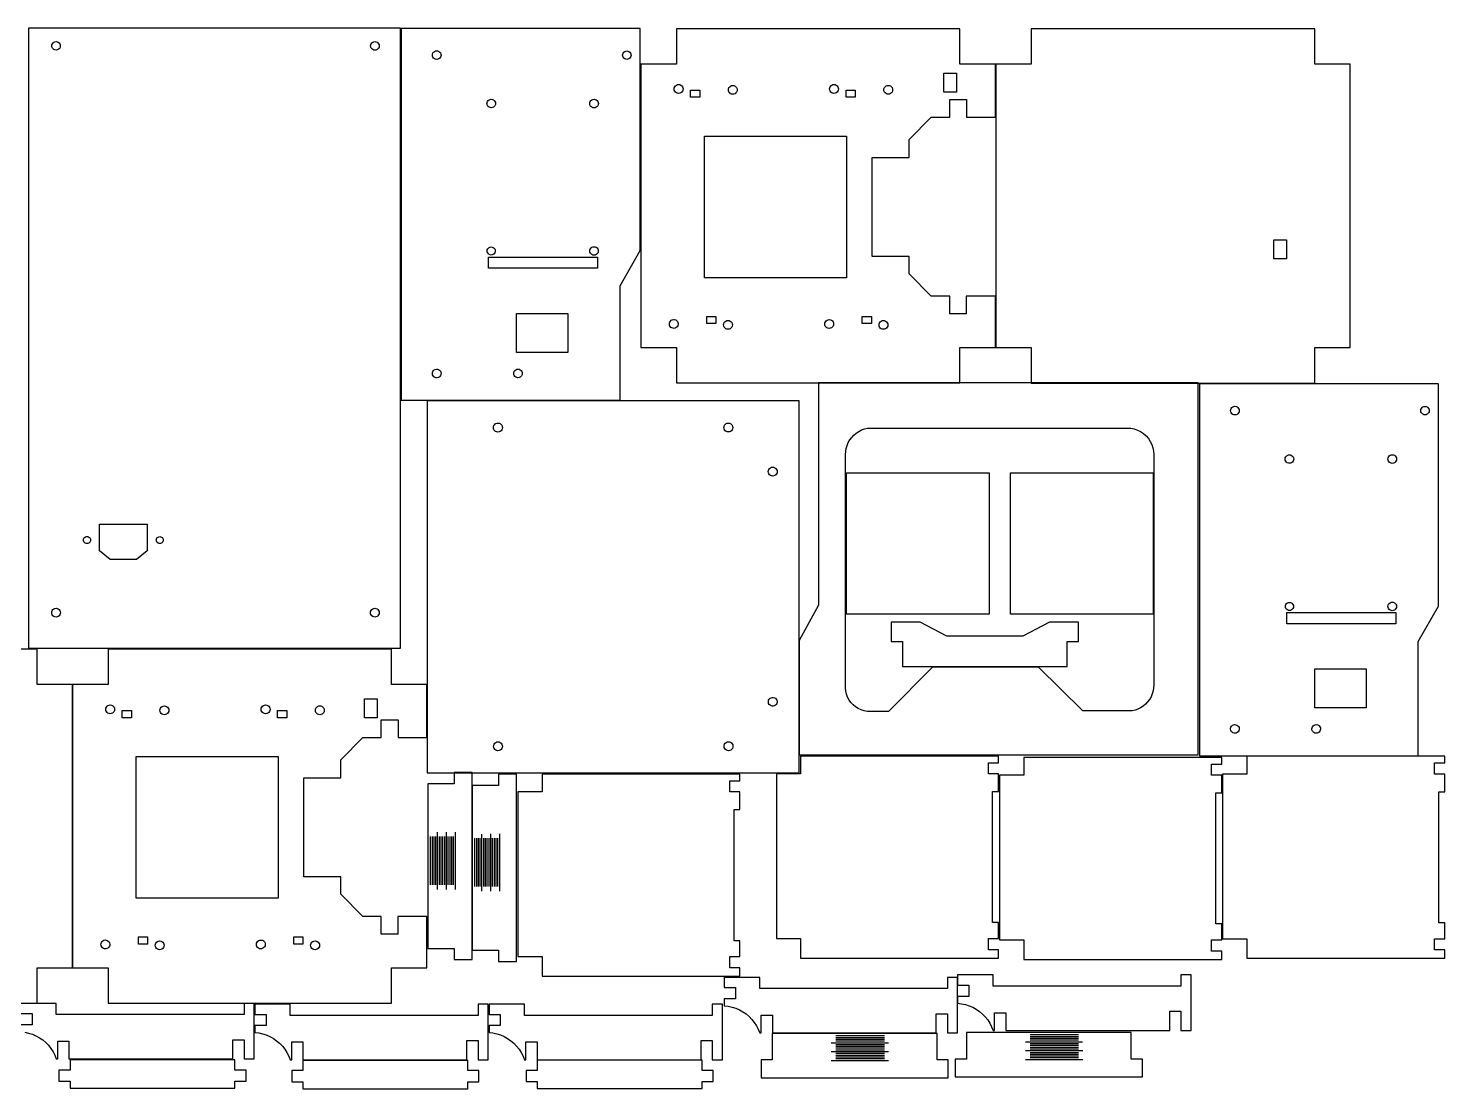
# Model space of a CAD drawing. Extents: x 0 to 47.2, y 0.4 to 24.
# Drawn here: x 15.77 to 47.24, y 0.4 to 23.98 of the extents above; entities that cross this region are included whole.
import ezdxf

# ---------------------------------------------------------------- set-up
doc = ezdxf.new("R2010")
doc.units = 0
doc.layers.add('Layer_1', color=7, linetype='CONTINUOUS')

msp = doc.modelspace()

# ---------------------------------------------------------------- linework, layer by layer
at = {"layer": 'Layer_1', "color": 5}
for points in [[(24.046216, 23.977787), (15.7785, 23.977787), (15.7785, 10.198259), (24.046216, 10.198259), (24.046216, 23.977787)], [(29.369001, 23.975938), (24.057746, 23.975938), (24.057746, 15.708223), (28.92272, 15.708224), (28.92272, 18.248853), (29.369001, 19.036254), (29.369001, 23.975938)], [(34.524207, 18.907302), (34.524207, 21.105569), (35.346208, 21.105569), (35.346208, 21.505533), (35.833674, 22.00095), (36.245172, 22.00095), (36.245172, 22.394198), (36.618089, 22.394198), (36.618089, 22.000952), (37.259152, 22.000952), (37.25913, 23.182062), (36.471728, 23.182062), (36.471728, 23.969464), (30.172515, 23.969464), (30.172515, 23.182062), (29.385114, 23.182062), (29.385114, 16.882849), (30.172515, 16.882849), (30.172515, 16.095448), (36.471728, 16.095448), (36.471728, 16.882849), (37.25913, 16.882849), (37.25913, 18.024573), (36.611166, 18.024573), (36.611166, 17.630872), (36.24516, 17.630872), (36.24516, 18.024573), (35.833684, 18.024573), (35.346212, 18.51853), (35.346212, 18.907302), (34.524211, 18.907302)], [(45.144154, 16.877871), (45.144154, 23.177083), (44.356753, 23.177083), (44.356753, 23.964484), (38.057541, 23.964484), (38.057541, 23.177083), (37.270139, 23.177083), (37.270139, 16.877871), (38.057541, 16.877871), (38.057541, 16.09047), (38.093723, 16.09047), (44.356753, 16.09047), (44.356753, 16.877871), (45.144154, 16.877871)], [(16.389418, 23.68092), (16.413745, 23.677719), (16.436415, 23.668329), (16.455882, 23.653391), (16.47082, 23.633924), (16.48021, 23.611255), (16.483412, 23.586927), (16.48021, 23.562599), (16.47082, 23.539929), (16.455882, 23.520463), (16.436415, 23.505525), (16.413745, 23.496135), (16.389418, 23.492934), (16.36509, 23.496135), (16.34242, 23.505525), (16.322954, 23.520463), (16.308016, 23.539929), (16.298626, 23.562599), (16.295423, 23.586927), (16.298626, 23.611255), (16.308016, 23.633924), (16.322954, 23.653391), (16.34242, 23.668329), (16.36509, 23.677719), (16.389418, 23.68092)], [(23.56861, 23.586925), (23.565354, 23.562187), (23.555805, 23.539134), (23.540615, 23.519339), (23.52082, 23.504149), (23.497767, 23.4946), (23.473029, 23.491344), (23.448291, 23.4946), (23.425238, 23.504149), (23.405442, 23.519339), (23.390252, 23.539134), (23.380704, 23.562187), (23.377448, 23.586925), (23.380704, 23.611663), (23.390252, 23.634716), (23.405442, 23.654511), (23.425238, 23.669701), (23.448291, 23.67925), (23.473029, 23.682506), (23.497767, 23.67925), (23.52082, 23.669701), (23.540615, 23.654511), (23.555805, 23.634716), (23.565354, 23.611663), (23.56861, 23.586925)], [(24.822136, 23.474651), (24.847104, 23.477938), (24.872072, 23.474651), (24.895338, 23.465014), (24.915318, 23.449683), (24.930648, 23.429703), (24.940286, 23.406437), (24.943573, 23.381469), (24.940286, 23.356501), (24.930648, 23.333234), (24.915318, 23.313255), (24.895338, 23.297924), (24.872072, 23.288287), (24.847104, 23.285), (24.822136, 23.288287), (24.798869, 23.297924), (24.77889, 23.313255), (24.763559, 23.333234), (24.753922, 23.356501), (24.750635, 23.381469), (24.753922, 23.406437), (24.763559, 23.429703), (24.77889, 23.449683), (24.798869, 23.465014), (24.822136, 23.474651)], [(29.161088, 23.405681), (29.164277, 23.381469), (29.161088, 23.357258), (29.151742, 23.334697), (29.136876, 23.315323), (29.117503, 23.300457), (29.094941, 23.291112), (29.07073, 23.287924), (29.046518, 23.291112), (29.023957, 23.300457), (29.004583, 23.315323), (28.989717, 23.334697), (28.980372, 23.357258), (28.977183, 23.381469), (28.980372, 23.405681), (28.989717, 23.428242), (29.004583, 23.447616), (29.023957, 23.462482), (29.046518, 23.471827), (29.07073, 23.475015), (29.094941, 23.471827), (29.117503, 23.462482), (29.136876, 23.447616), (29.151742, 23.428242), (29.161088, 23.405681)], [(36.112952, 22.978165), (36.39355, 22.978165), (36.39355, 22.557268), (36.112952, 22.557268), (36.112952, 22.978165)], [(30.306136, 22.580973), (30.290424, 22.560643), (30.269985, 22.545073), (30.246212, 22.535323), (30.220726, 22.532059), (30.195264, 22.535504), (30.17156, 22.54542), (30.15123, 22.561132), (30.13566, 22.581571), (30.12582, 22.60421), (30.125899, 22.605344), (30.122454, 22.629684), (30.122651, 22.63083), (30.125824, 22.655159), (30.1261, 22.656293), (30.135664, 22.678898), (30.136019, 22.679996), (30.151309, 22.699281), (30.15173, 22.700325), (30.172169, 22.715895), (30.195942, 22.725645), (30.221428, 22.728909), (30.24689, 22.725468), (30.270594, 22.715552), (30.290924, 22.699839), (30.306494, 22.6794), (30.316244, 22.655628), (30.319508, 22.630142), (30.316067, 22.60468), (30.306151, 22.580976)], [(31.451265, 22.514624), (31.425791, 22.51127), (31.400316, 22.514624), (31.376578, 22.524457), (31.356193, 22.540099), (31.340552, 22.560483), (31.330719, 22.584222), (31.327365, 22.609696), (31.330719, 22.63517), (31.340552, 22.658908), (31.356193, 22.679293), (31.376578, 22.694935), (31.400316, 22.704767), (31.425791, 22.708122), (31.451265, 22.704767), (31.475003, 22.694935), (31.495388, 22.679293), (31.511029, 22.658908), (31.520862, 22.63517), (31.524217, 22.609696), (31.520862, 22.584222), (31.511029, 22.560483), (31.495388, 22.540099), (31.475003, 22.524457), (31.451265, 22.514624)], [(33.648669, 22.725284), (33.674143, 22.728639), (33.699618, 22.725284), (33.723356, 22.715452), (33.743741, 22.69981), (33.759382, 22.679425), (33.769215, 22.655687), (33.772569, 22.630213), (33.769215, 22.604739), (33.759382, 22.581), (33.743741, 22.560616), (33.723356, 22.544974), (33.699618, 22.535141), (33.674143, 22.531787), (33.648669, 22.535141), (33.624931, 22.544974), (33.604546, 22.560616), (33.588905, 22.581), (33.579072, 22.604739), (33.575718, 22.630213), (33.579072, 22.655687), (33.588905, 22.679425), (33.604546, 22.69981), (33.624931, 22.715452), (33.648669, 22.725284)], [(34.780599, 22.610224), (34.783954, 22.635698), (34.793786, 22.659437), (34.809428, 22.679821), (34.829813, 22.695463), (34.853551, 22.705296), (34.879025, 22.70865), (34.9045, 22.705296), (34.928238, 22.695463), (34.948622, 22.679821), (34.964264, 22.659437), (34.974097, 22.635698), (34.977451, 22.610224), (34.974097, 22.58475), (34.964264, 22.561011), (34.948622, 22.540627), (34.928238, 22.524985), (34.9045, 22.515153), (34.879025, 22.511798), (34.853551, 22.515153), (34.829813, 22.524985), (34.809428, 22.540627), (34.793786, 22.561011), (34.783954, 22.58475), (34.780599, 22.610224)], [(26.153909, 22.305156), (26.150676, 22.280599), (26.141197, 22.257715), (26.126118, 22.238064), (26.106467, 22.222985), (26.083584, 22.213506), (26.059026, 22.210273), (26.034469, 22.213506), (26.011585, 22.222985), (25.991934, 22.238064), (25.976855, 22.257715), (25.967376, 22.280599), (25.964143, 22.305156), (25.967376, 22.329714), (25.976855, 22.352597), (25.991934, 22.372248), (26.011585, 22.387327), (26.034469, 22.396806), (26.059026, 22.400039), (26.083584, 22.396806), (26.106467, 22.387327), (26.126118, 22.372248), (26.141197, 22.352597), (26.150676, 22.329714), (26.153909, 22.305156)], [(28.367711, 22.39801), (28.390896, 22.388406), (28.410805, 22.37313), (28.426081, 22.353221), (28.435685, 22.330036), (28.43896, 22.305156), (28.435685, 22.280276), (28.426081, 22.257092), (28.410805, 22.237183), (28.390896, 22.221906), (28.367711, 22.212302), (28.342831, 22.209027), (28.317951, 22.212302), (28.294766, 22.221906), (28.274857, 22.237183), (28.259581, 22.257092), (28.249977, 22.280276), (28.246702, 22.305156), (28.249977, 22.330036), (28.259581, 22.353221), (28.274857, 22.37313), (28.294766, 22.388406), (28.317951, 22.39801), (28.342831, 22.401285), (28.367711, 22.39801)], [(30.489038, 22.602335), (30.692091, 22.602335), (30.692091, 22.444855), (30.489038, 22.444855), (30.489038, 22.602335)], [(33.942093, 22.602062), (34.145146, 22.602062), (34.145146, 22.444581), (33.942093, 22.444581), (33.942093, 22.602062)], [(33.950075, 21.582958), (33.950075, 18.433352), (30.800469, 18.433352), (30.800469, 21.582958), (33.950075, 21.582958)], [(43.444284, 19.274925), (43.724882, 19.274925), (43.724882, 18.854028), (43.444284, 18.854028), (43.444284, 19.274925)], [(26.149333, 19.028158), (26.146256, 19.004785), (26.137234, 18.983004), (26.122883, 18.964301), (26.104179, 18.94995), (26.082399, 18.940928), (26.059026, 18.937849), (26.035653, 18.940928), (26.013873, 18.94995), (25.99517, 18.964301), (25.980818, 18.983004), (25.971797, 19.004785), (25.968719, 19.028158), (25.971797, 19.051531), (25.980818, 19.073311), (25.99517, 19.092014), (26.013873, 19.106366), (26.035653, 19.115387), (26.059026, 19.118466), (26.082399, 19.115387), (26.104179, 19.106366), (26.122883, 19.092014), (26.137234, 19.073311), (26.146256, 19.051531), (26.149333, 19.028158)], [(25.998015, 18.890584), (28.419275, 18.890584), (28.419275, 18.642553), (25.998015, 18.642553), (25.998015, 18.890584)], [(28.437373, 19.028158), (28.434152, 19.003688), (28.424707, 18.980887), (28.409683, 18.961307), (28.390103, 18.946282), (28.367301, 18.936837), (28.342832, 18.933617), (28.318363, 18.936837), (28.295561, 18.946282), (28.275981, 18.961307), (28.260956, 18.980887), (28.251511, 19.003688), (28.248291, 19.028158), (28.251511, 19.052627), (28.260956, 19.075429), (28.275981, 19.095009), (28.295561, 19.110033), (28.318363, 19.119478), (28.342832, 19.122699), (28.367301, 19.119478), (28.390103, 19.110033), (28.409683, 19.095009), (28.424707, 19.075429), (28.434152, 19.052627), (28.437373, 19.028158)], [(26.621869, 17.638619), (27.763601, 17.638619), (27.763601, 16.772477), (26.621869, 16.772477), (26.621869, 17.638619)], [(30.204021, 17.362739), (30.190135, 17.34112), (30.171128, 17.323831), (30.148293, 17.312051), (30.123188, 17.306582), (30.097522, 17.307798), (30.073046, 17.315615), (30.051427, 17.3295), (30.034138, 17.348507), (30.022358, 17.371342), (30.016889, 17.396447), (30.018106, 17.422112), (30.025922, 17.446589), (30.039807, 17.468208), (30.058815, 17.485497), (30.081649, 17.497277), (30.106755, 17.502746), (30.13242, 17.50153), (30.156897, 17.493713), (30.178515, 17.479828), (30.195804, 17.460821), (30.207585, 17.437986), (30.213054, 17.412881), (30.211837, 17.387215), (30.204021, 17.362739)], [(30.848812, 17.5703), (31.051865, 17.5703), (31.051865, 17.41282), (30.848812, 17.41282), (30.848812, 17.5703)], [(31.221426, 17.384675), (31.224781, 17.410149), (31.234613, 17.433887), (31.250255, 17.454272), (31.27064, 17.469913), (31.294378, 17.479746), (31.319852, 17.4831), (31.345326, 17.479746), (31.369065, 17.469913), (31.389449, 17.454272), (31.405091, 17.433887), (31.414924, 17.410149), (31.418278, 17.384675), (31.414924, 17.3592), (31.405091, 17.335462), (31.389449, 17.315077), (31.369065, 17.299436), (31.345326, 17.289603), (31.319852, 17.286249), (31.294378, 17.289603), (31.27064, 17.299436), (31.250255, 17.315077), (31.234613, 17.335462), (31.224781, 17.3592), (31.221426, 17.384675)], [(33.591342, 17.30831), (33.565799, 17.305534), (33.540408, 17.309464), (33.516898, 17.31983), (33.496873, 17.335927), (33.481696, 17.356659), (33.472403, 17.380613), (33.469627, 17.406156), (33.473556, 17.431547), (33.483922, 17.455057), (33.500019, 17.475082), (33.520752, 17.490258), (33.544705, 17.499552), (33.570248, 17.502328), (33.595639, 17.498399), (33.619149, 17.488033), (33.639174, 17.471935), (33.654351, 17.451203), (33.663644, 17.427249), (33.666424, 17.401707), (33.662495, 17.376316), (33.652129, 17.352806), (33.636031, 17.332781), (33.615299, 17.317604), (33.591345, 17.30831)], [(34.50492, 17.412086), (34.301867, 17.412086), (34.301867, 17.569567), (34.50492, 17.569567), (34.50492, 17.412086)], [(34.703291, 17.314342), (34.68765, 17.334726), (34.677817, 17.358464), (34.674463, 17.383938), (34.677817, 17.409413), (34.68765, 17.433151), (34.703291, 17.453536), (34.723676, 17.469177), (34.747414, 17.47901), (34.772888, 17.482364), (34.798363, 17.47901), (34.822101, 17.469177), (34.842486, 17.453536), (34.858127, 17.433151), (34.86796, 17.409413), (34.871314, 17.383938), (34.86796, 17.358464), (34.858127, 17.334726), (34.842486, 17.314342), (34.822101, 17.2987), (34.798363, 17.288867), (34.772888, 17.285513), (34.747414, 17.288867), (34.723676, 17.2987), (34.703291, 17.314342)], [(24.941985, 16.284787), (24.933743, 16.260889), (24.919596, 16.239939), (24.90051, 16.223364), (24.877783, 16.212294), (24.852966, 16.207483), (24.827749, 16.209259), (24.803852, 16.217501), (24.782901, 16.231648), (24.766327, 16.250735), (24.755257, 16.273461), (24.750446, 16.298278), (24.752222, 16.323495), (24.760464, 16.347393), (24.774611, 16.368343), (24.793698, 16.384918), (24.816424, 16.395988), (24.841242, 16.400798), (24.866458, 16.399023), (24.890356, 16.39078), (24.911306, 16.376634), (24.927881, 16.357547), (24.938951, 16.33482), (24.943762, 16.310003), (24.941985, 16.284786)], [(26.675998, 16.211401), (26.651207, 16.208578), (26.626531, 16.212267), (26.60365, 16.222218), (26.584124, 16.237751), (26.569285, 16.257809), (26.560142, 16.281025), (26.557319, 16.305815), (26.561009, 16.330492), (26.57096, 16.353372), (26.586494, 16.372898), (26.606552, 16.387738), (26.629767, 16.396881), (26.654558, 16.399703), (26.679234, 16.396014), (26.702115, 16.386064), (26.72164, 16.37053), (26.73648, 16.350472), (26.745623, 16.327257), (26.748446, 16.302466), (26.744756, 16.27779), (26.734805, 16.254909), (26.719271, 16.235383), (26.699213, 16.220544), (26.675998, 16.211401)], [(32.899177, 7.825198), (41.764576, 7.825198), (41.764576, 16.092913), (33.32943, 16.092913), (33.32943, 11.153229), (32.899177, 10.365828), (32.899177, 7.825198)], [(47.103241, 16.072496), (41.791986, 16.072496), (41.791986, 7.80478), (46.65696, 7.804781), (46.65696, 10.345411), (47.103241, 11.132812), (47.103241, 16.072496)], [(32.900753, 7.426344), (32.900753, 15.69406), (24.633036, 15.69406), (24.633036, 7.426344), (32.900753, 7.426344)], [(42.556376, 15.571209), (42.581344, 15.574496), (42.606312, 15.571209), (42.629578, 15.561571), (42.649558, 15.546241), (42.664888, 15.526261), (42.674526, 15.502995), (42.677813, 15.478027), (42.674526, 15.453059), (42.664888, 15.429792), (42.649558, 15.409813), (42.629578, 15.394482), (42.606312, 15.384845), (42.581344, 15.381558), (42.556376, 15.384845), (42.533109, 15.394482), (42.51313, 15.409813), (42.497799, 15.429792), (42.488162, 15.453059), (42.484875, 15.478027), (42.488162, 15.502995), (42.497799, 15.526261), (42.51313, 15.546241), (42.533109, 15.561571), (42.556376, 15.571209)], [(46.895328, 15.502238), (46.898517, 15.478027), (46.895328, 15.453816), (46.885982, 15.431254), (46.871116, 15.411881), (46.851743, 15.397014), (46.829181, 15.387669), (46.80497, 15.384482), (46.780758, 15.387669), (46.758197, 15.397014), (46.738823, 15.411881), (46.723957, 15.431254), (46.714612, 15.453816), (46.711423, 15.478027), (46.714612, 15.502238), (46.723957, 15.5248), (46.738823, 15.544174), (46.758197, 15.55904), (46.780758, 15.568385), (46.80497, 15.571572), (46.829181, 15.568385), (46.851743, 15.55904), (46.871116, 15.544174), (46.885982, 15.5248), (46.895328, 15.502238)], [(26.306266, 15.10213), (26.302851, 15.076194), (26.29284, 15.052024), (26.276914, 15.03127), (26.25616, 15.015344), (26.23199, 15.005333), (26.206054, 15.001918), (26.180117, 15.005333), (26.155948, 15.015344), (26.135193, 15.03127), (26.119267, 15.052024), (26.109256, 15.076194), (26.105842, 15.10213), (26.109256, 15.128067), (26.119267, 15.152236), (26.135193, 15.172991), (26.155948, 15.188917), (26.180117, 15.198928), (26.206054, 15.202342), (26.23199, 15.198928), (26.25616, 15.188917), (26.276914, 15.172991), (26.29284, 15.152236), (26.302851, 15.128067), (26.306266, 15.10213)], [(31.227043, 15.102545), (31.230429, 15.128269), (31.240358, 15.152239), (31.256153, 15.172823), (31.276737, 15.188618), (31.300708, 15.198547), (31.326432, 15.201934), (31.352155, 15.198547), (31.376126, 15.188618), (31.39671, 15.172823), (31.412504, 15.152239), (31.422434, 15.128269), (31.425819, 15.102545), (31.422434, 15.076821), (31.412504, 15.052851), (31.39671, 15.032267), (31.376126, 15.016472), (31.352155, 15.006543), (31.326432, 15.003156), (31.300708, 15.006543), (31.276737, 15.016472), (31.256153, 15.032267), (31.240358, 15.052851), (31.230429, 15.076821), (31.227043, 15.102545)], [(33.929935, 9.381576), (33.929935, 14.499687), (33.933891, 14.568585), (33.945709, 14.636577), (33.965233, 14.702769), (33.992206, 14.766291), (34.026273, 14.826308), (34.066987, 14.88203), (34.113813, 14.932725), (34.166134, 14.977726), (34.223262, 15.016442), (34.284447, 15.048363), (34.348884, 15.07307), (34.415726, 15.090238), (34.894498, 15.090238), (39.007566, 15.090238), (40.189776, 15.090238), (40.266859, 15.085186), (40.342622, 15.070115), (40.41577, 15.045285), (40.485051, 15.011119), (40.549281, 14.968202), (40.607359, 14.917269), (40.658291, 14.859192), (40.701208, 14.794962), (40.735374, 14.725681), (40.760204, 14.652533), (40.775274, 14.576769), (40.780327, 14.499687), (40.780327, 9.381576), (40.776369, 9.313315), (40.764549, 9.245968), (40.745026, 9.180438), (40.71806, 9.117604), (40.684014, 9.058307), (40.643343, 9.003342), (40.596592, 8.953445), (40.544389, 8.909285), (40.487432, 8.871454), (40.426485, 8.840459), (40.362363, 8.816715), (40.295928, 8.80054), (39.205517, 8.80054), (38.221267, 9.775277), (35.859064, 9.775277), (34.88885, 8.791025), (34.415726, 8.791025), (34.346048, 8.802713), (34.278478, 8.82335), (34.21416, 8.852586), (34.154183, 8.889927), (34.099563, 8.934741), (34.051224, 8.986267), (34.009986, 9.043634), (33.976547, 9.105871), (33.951472, 9.171923), (33.935187, 9.240671), (33.927967, 9.310952), (33.929935, 9.381576)], [(43.888149, 14.401714), (43.884916, 14.377156), (43.875437, 14.354272), (43.860358, 14.334622), (43.840707, 14.319543), (43.817824, 14.310064), (43.793266, 14.306831), (43.768709, 14.310064), (43.745825, 14.319543), (43.726174, 14.334622), (43.711095, 14.354272), (43.701616, 14.377156), (43.698383, 14.401714), (43.701616, 14.426271), (43.711095, 14.449155), (43.726174, 14.468806), (43.745825, 14.483885), (43.768709, 14.493363), (43.793266, 14.496597), (43.817824, 14.493363), (43.840707, 14.483885), (43.860358, 14.468806), (43.875437, 14.449155), (43.884916, 14.426271), (43.888149, 14.401714)], [(46.101951, 14.494567), (46.125136, 14.484964), (46.145045, 14.469687), (46.160321, 14.449778), (46.169925, 14.426594), (46.1732, 14.401714), (46.169925, 14.376834), (46.160321, 14.353649), (46.145045, 14.33374), (46.125136, 14.318463), (46.101951, 14.30886), (46.077071, 14.305585), (46.052191, 14.30886), (46.029006, 14.318463), (46.009097, 14.33374), (45.993821, 14.353649), (45.984217, 14.376834), (45.980942, 14.401714), (45.984217, 14.426594), (45.993821, 14.449778), (46.009097, 14.469687), (46.029006, 14.484964), (46.052191, 14.494567), (46.077071, 14.497843), (46.101951, 14.494567)], [(32.216768, 14.147823), (32.226745, 14.171908), (32.242615, 14.192591), (32.263298, 14.208462), (32.287384, 14.218439), (32.313231, 14.221842), (32.339078, 14.218439), (32.363164, 14.208462), (32.383847, 14.192591), (32.399718, 14.171908), (32.409695, 14.147823), (32.413096, 14.121975), (32.409695, 14.096128), (32.399718, 14.072042), (32.383847, 14.051359), (32.363164, 14.035489), (32.339078, 14.025512), (32.313231, 14.022109), (32.287384, 14.025512), (32.263298, 14.035489), (32.242615, 14.051359), (32.226745, 14.072042), (32.216768, 14.096128), (32.213366, 14.121975), (32.216768, 14.147823)], [(33.953475, 14.09724), (37.11862, 14.09724), (37.11862, 10.954543), (33.953475, 10.954543), (33.953475, 14.09724)], [(37.597418, 14.09724), (40.762563, 14.09724), (40.762563, 10.954543), (37.597418, 10.954543), (37.597418, 14.09724)], [(17.353303, 12.954164), (18.416296, 12.954164), (18.416296, 12.361756), (18.17891, 12.166763), (17.589999, 12.166763), (17.353303, 12.361756), (17.353303, 12.954164)], [(17.097615, 12.675922), (17.116385, 12.668147), (17.132503, 12.655779), (17.144871, 12.639662), (17.152646, 12.620892), (17.155297, 12.600749), (17.152646, 12.580607), (17.144871, 12.561837), (17.132503, 12.545719), (17.116385, 12.533352), (17.097615, 12.525577), (17.077473, 12.522925), (17.057331, 12.525577), (17.038561, 12.533352), (17.022443, 12.545719), (17.010075, 12.561837), (17.002301, 12.580607), (16.999649, 12.600749), (17.002301, 12.620892), (17.010075, 12.639662), (17.022443, 12.655779), (17.038561, 12.668147), (17.057331, 12.675922), (17.077473, 12.678574), (17.097615, 12.675922)], [(18.769969, 12.600749), (18.767361, 12.580936), (18.759713, 12.562472), (18.747547, 12.546617), (18.731692, 12.534451), (18.713229, 12.526804), (18.693415, 12.524195), (18.673601, 12.526804), (18.655138, 12.534451), (18.639283, 12.546617), (18.627117, 12.562472), (18.619469, 12.580936), (18.61686, 12.600749), (18.619469, 12.620563), (18.627117, 12.639027), (18.639283, 12.654881), (18.655138, 12.667047), (18.673601, 12.674695), (18.693415, 12.677304), (18.713229, 12.674695), (18.731692, 12.667047), (18.747547, 12.654881), (18.759713, 12.639027), (18.767361, 12.620563), (18.769969, 12.600749)], [(16.389418, 11.082499), (16.414372, 11.079214), (16.437626, 11.069582), (16.457594, 11.05426), (16.472916, 11.034291), (16.482548, 11.011038), (16.485834, 10.986083), (16.482548, 10.961129), (16.472916, 10.937876), (16.457594, 10.917907), (16.437626, 10.902585), (16.414372, 10.892953), (16.389418, 10.889668), (16.364464, 10.892953), (16.34121, 10.902585), (16.321242, 10.917907), (16.305919, 10.937876), (16.296287, 10.961129), (16.293002, 10.986083), (16.296287, 11.011038), (16.305919, 11.034291), (16.321242, 11.05426), (16.34121, 11.069582), (16.364464, 11.079214), (16.389418, 11.082499)], [(23.566157, 10.961129), (23.556525, 10.937876), (23.541203, 10.917907), (23.521235, 10.902585), (23.497981, 10.892953), (23.473027, 10.889668), (23.448073, 10.892953), (23.424819, 10.902585), (23.404851, 10.917907), (23.389528, 10.937876), (23.379897, 10.961129), (23.376613, 10.986084), (23.379897, 11.011038), (23.389528, 11.034291), (23.404851, 11.05426), (23.424819, 11.069582), (23.448073, 11.079214), (23.473027, 11.082499), (23.497981, 11.079214), (23.521235, 11.069582), (23.541203, 11.05426), (23.556525, 11.034291), (23.566157, 11.011038), (23.569441, 10.986084), (23.566157, 10.961129)], [(43.883573, 11.124715), (43.880496, 11.101342), (43.871474, 11.079562), (43.857123, 11.060859), (43.838419, 11.046508), (43.816639, 11.037486), (43.793266, 11.034407), (43.769893, 11.037486), (43.748113, 11.046508), (43.72941, 11.060859), (43.715058, 11.079562), (43.706037, 11.101342), (43.702959, 11.124715), (43.706037, 11.148088), (43.715058, 11.169869), (43.72941, 11.188572), (43.748113, 11.202923), (43.769893, 11.211945), (43.793266, 11.215024), (43.816639, 11.211945), (43.838419, 11.202923), (43.857123, 11.188572), (43.871474, 11.169869), (43.880496, 11.148088), (43.883573, 11.124715)], [(46.171613, 11.124715), (46.168392, 11.100246), (46.158947, 11.077445), (46.143923, 11.057864), (46.124343, 11.04284), (46.101541, 11.033395), (46.077072, 11.030174), (46.052603, 11.033395), (46.029801, 11.04284), (46.010221, 11.057864), (45.995196, 11.077445), (45.985751, 11.100246), (45.982531, 11.124715), (45.985751, 11.149185), (45.995196, 11.171986), (46.010221, 11.191567), (46.029801, 11.206591), (46.052603, 11.216036), (46.077072, 11.219256), (46.101541, 11.216036), (46.124343, 11.206591), (46.143923, 11.191567), (46.158947, 11.171986), (46.168392, 11.149185), (46.171613, 11.124715)], [(37.873116, 10.464974), (36.180202, 10.464974), (35.589651, 10.772363), (34.946344, 10.772363), (34.946344, 10.344898), (35.19595, 10.344898), (35.19595, 9.788111), (38.857368, 9.788111), (38.857368, 10.344898), (39.107675, 10.344898), (39.107675, 10.772363), (38.463667, 10.772363), (37.873116, 10.464974)], [(43.732255, 10.987141), (46.153515, 10.987141), (46.153515, 10.739111), (43.732255, 10.739111), (43.732255, 10.987141)], [(16.756752, 3.088635), (16.756752, 9.387848), (15.969351, 9.387848), (15.969351, 10.17525), (9.670138, 10.17525), (9.670138, 9.387848), (8.882736, 9.387848), (8.882736, 3.088635), (9.670138, 3.088635), (9.670138, 2.301234), (9.70632, 2.301234), (15.969351, 2.301234), (15.969351, 3.088635), (16.756752, 3.088635)], [(21.895729, 5.113574), (21.895729, 7.311841), (22.71773, 7.311841), (22.71773, 7.711804), (23.205197, 8.207222), (23.616695, 8.207222), (23.616695, 8.60047), (23.989612, 8.60047), (23.989612, 8.207224), (24.630674, 8.207224), (24.630648, 9.388334), (23.843246, 9.388334), (23.843246, 10.175735), (17.544034, 10.175735), (17.544034, 9.388334), (16.756632, 9.388334), (16.756632, 3.089121), (17.544034, 3.089121), (17.544034, 2.301719), (23.843246, 2.301719), (23.843246, 3.089121), (24.630648, 3.089121), (24.630648, 4.230844), (23.982684, 4.230844), (23.982684, 3.837143), (23.616678, 3.837143), (23.616678, 4.230844), (23.205202, 4.230844), (22.71773, 4.724801), (22.71773, 5.113574), (21.895729, 5.113574)], [(44.356109, 9.735176), (45.497841, 9.735176), (45.497841, 8.869035), (44.356109, 8.869035), (44.356109, 9.735176)], [(17.677654, 8.787245), (17.661942, 8.766915), (17.641503, 8.751345), (17.61773, 8.741595), (17.592244, 8.73833), (17.566782, 8.741773), (17.543078, 8.751689), (17.522748, 8.767401), (17.507178, 8.78784), (17.497338, 8.810479), (17.497429, 8.811613), (17.493984, 8.835953), (17.494166, 8.837098), (17.49734, 8.861427), (17.497608, 8.862561), (17.507172, 8.885166), (17.507523, 8.886265), (17.522813, 8.90555), (17.523235, 8.906594), (17.543674, 8.922165), (17.567447, 8.931914), (17.592933, 8.935179), (17.618395, 8.931737), (17.642099, 8.921821), (17.662429, 8.906109), (17.677999, 8.88567), (17.687749, 8.861897), (17.691014, 8.836411), (17.687571, 8.810949), (17.677656, 8.787245)], [(18.822769, 8.720894), (18.797295, 8.71754), (18.771821, 8.720894), (18.748082, 8.730726), (18.727698, 8.746368), (18.712056, 8.766752), (18.702224, 8.790491), (18.69887, 8.815965), (18.702224, 8.841439), (18.712056, 8.865178), (18.727698, 8.885562), (18.748082, 8.901204), (18.771821, 8.911036), (18.797295, 8.91439), (18.822769, 8.911036), (18.846508, 8.901204), (18.866892, 8.885562), (18.882534, 8.865178), (18.892367, 8.841439), (18.89572, 8.815965), (18.892367, 8.790491), (18.882534, 8.766752), (18.866892, 8.746368), (18.846508, 8.730726), (18.822769, 8.720894)], [(21.020173, 8.931553), (21.045648, 8.934907), (21.071122, 8.931553), (21.09486, 8.921721), (21.115245, 8.906079), (21.130886, 8.885695), (21.140719, 8.861956), (21.144074, 8.836482), (21.140719, 8.811008), (21.130886, 8.787269), (21.115245, 8.766885), (21.09486, 8.751243), (21.071122, 8.74141), (21.045648, 8.738057), (21.020173, 8.74141), (20.996435, 8.751243), (20.976051, 8.766885), (20.960409, 8.787269), (20.950577, 8.811008), (20.947222, 8.836482), (20.950577, 8.861956), (20.960409, 8.885695), (20.976051, 8.906079), (20.996435, 8.921721), (21.020173, 8.931553)], [(22.152104, 8.816493), (22.155458, 8.841968), (22.165291, 8.865706), (22.180932, 8.88609), (22.201317, 8.901732), (22.225055, 8.911565), (22.25053, 8.914919), (22.276004, 8.911565), (22.299742, 8.901732), (22.320127, 8.88609), (22.335768, 8.865706), (22.345601, 8.841968), (22.348955, 8.816493), (22.345601, 8.791019), (22.335768, 8.767281), (22.320127, 8.746896), (22.299742, 8.731254), (22.276004, 8.721422), (22.25053, 8.718068), (22.225055, 8.721422), (22.201317, 8.731254), (22.180932, 8.746896), (22.165291, 8.767281), (22.155458, 8.791019), (22.152104, 8.816493)], [(23.244733, 9.071731), (23.525331, 9.071731), (23.525331, 8.650834), (23.244733, 8.650834), (23.244733, 9.071731)], [(32.222094, 9.042234), (32.234943, 9.06454), (32.253128, 9.082759), (32.275408, 9.095652), (32.300267, 9.102338), (32.326008, 9.102363), (32.350879, 9.095724), (32.373184, 9.082874), (32.391404, 9.06469), (32.404296, 9.042409), (32.410983, 9.017551), (32.411007, 8.991809), (32.404369, 8.966939), (32.391519, 8.944633), (32.373335, 8.926413), (32.351054, 8.913521), (32.326196, 8.906835), (32.300454, 8.90681), (32.275583, 8.913449), (32.253278, 8.926298), (32.235058, 8.944483), (32.222166, 8.966763), (32.21548, 8.991622), (32.215455, 9.017363), (32.222094, 9.042234)], [(17.860556, 8.808607), (18.063609, 8.808607), (18.063609, 8.651127), (17.860556, 8.651127), (17.860556, 8.808607)], [(21.313611, 8.808333), (21.516664, 8.808333), (21.516664, 8.650853), (21.313611, 8.650853), (21.313611, 8.808333)], [(42.676225, 8.381345), (42.667983, 8.357447), (42.653836, 8.336497), (42.63475, 8.319922), (42.612023, 8.308852), (42.587206, 8.304041), (42.561989, 8.305817), (42.538092, 8.314059), (42.517141, 8.328206), (42.500567, 8.347292), (42.489497, 8.370019), (42.484686, 8.394836), (42.486462, 8.420052), (42.494704, 8.44395), (42.508851, 8.4649), (42.527938, 8.481475), (42.550664, 8.492545), (42.575482, 8.497356), (42.600698, 8.49558), (42.624596, 8.487338), (42.645546, 8.473191), (42.662121, 8.454104), (42.673191, 8.431378), (42.678002, 8.406561), (42.676225, 8.381344)], [(44.410238, 8.307958), (44.385447, 8.305136), (44.360771, 8.308824), (44.33789, 8.318775), (44.318364, 8.334309), (44.303525, 8.354367), (44.294382, 8.377582), (44.291559, 8.402373), (44.295249, 8.427049), (44.3052, 8.44993), (44.320734, 8.469456), (44.340792, 8.484295), (44.364007, 8.493438), (44.388798, 8.496261), (44.413474, 8.492572), (44.436355, 8.482621), (44.45588, 8.467087), (44.47072, 8.44703), (44.479863, 8.423814), (44.482686, 8.399024), (44.478996, 8.374347), (44.469045, 8.351467), (44.453511, 8.331941), (44.433453, 8.317101), (44.410238, 8.307958)], [(26.304366, 7.990533), (26.294463, 7.966624), (26.278709, 7.946094), (26.258179, 7.93034), (26.23427, 7.920437), (26.208614, 7.917059), (26.182957, 7.920437), (26.159049, 7.93034), (26.138518, 7.946094), (26.122764, 7.966624), (26.112861, 7.990533), (26.109483, 8.016189), (26.112861, 8.041846), (26.122764, 8.065754), (26.138518, 8.086285), (26.159049, 8.102039), (26.182957, 8.111942), (26.208614, 8.11532), (26.23427, 8.111942), (26.258179, 8.102039), (26.278709, 8.086285), (26.294463, 8.065754), (26.304366, 8.041846), (26.307744, 8.016189), (26.304366, 7.990533)], [(31.417496, 7.969916), (31.40253, 7.948782), (31.382603, 7.932241), (31.359075, 7.921422), (31.333548, 7.91706), (31.307762, 7.919454), (31.283474, 7.92844), (31.26234, 7.943407), (31.245799, 7.963333), (31.23498, 7.986862), (31.230618, 8.012389), (31.233012, 8.038175), (31.241999, 8.062463), (31.256965, 8.083597), (31.276891, 8.100137), (31.30042, 8.110957), (31.325947, 8.115318), (31.351733, 8.112924), (31.376021, 8.103938), (31.397155, 8.088972), (31.413696, 8.069045), (31.424515, 8.045516), (31.428877, 8.019989), (31.426483, 7.994203), (31.417496, 7.969916)], [(21.321593, 7.78923), (21.321593, 4.639624), (18.171987, 4.639624), (18.171987, 7.78923), (21.321593, 7.78923)], [(37.197368, 4.094302), (37.197368, 7.007688), (37.329009, 7.007688), (37.329009, 7.400202), (37.10433, 7.400202), (37.10433, 7.649809), (37.329009, 7.649809), (37.329009, 7.79509), (32.931101, 7.79509), (32.931101, 7.400202), (32.3937, 7.400202), (32.3937, 3.738785), (32.931101, 3.738785), (32.931101, 3.306901), (37.329009, 3.306901), (37.329009, 3.489179), (37.10433, 3.489179), (37.10433, 3.738785), (37.329009, 3.738785), (37.329009, 4.094302), (37.197368, 4.094302)], [(42.158246, 4.065925), (42.158246, 6.979311), (42.289887, 6.979311), (42.289887, 7.371826), (42.065208, 7.371826), (42.065208, 7.621432), (42.289887, 7.621432), (42.289887, 7.766713), (37.891979, 7.766713), (37.891979, 7.371826), (37.354577, 7.371826), (37.354577, 3.710408), (37.891979, 3.710408), (37.891979, 3.278524), (42.289887, 3.278524), (42.289887, 3.460802), (42.065208, 3.460802), (42.065208, 3.710408), (42.289887, 3.710408), (42.289887, 4.065925), (42.158246, 4.065925)], [(47.110617, 4.092513), (47.110617, 7.005899), (47.242258, 7.005899), (47.242258, 7.398413), (47.017579, 7.398413), (47.017579, 7.64802), (47.242258, 7.64802), (47.242258, 7.793301), (42.84435, 7.793301), (42.84435, 7.398413), (42.306949, 7.398413), (42.306949, 3.736996), (42.84435, 3.736996), (42.84435, 3.305112), (47.242258, 3.305112), (47.242258, 3.48739), (47.017579, 3.48739), (47.017579, 3.736996), (47.242258, 3.736996), (47.242258, 4.092513), (47.110617, 4.092513)], [(24.647556, 7.18309), (24.647556, 3.521672), (25.238108, 3.521672), (25.238108, 3.272066), (25.631808, 3.272066), (25.631808, 7.432696), (25.238108, 7.432696), (25.238108, 7.18309), (24.647556, 7.18309)], [(25.632393, 7.144181), (25.632393, 3.482763), (26.222944, 3.482763), (26.222944, 3.233157), (26.616645, 3.233157), (26.616645, 7.393787), (26.222944, 7.393787), (26.222944, 7.144181), (25.632393, 7.144181)], [(31.453335, 3.693778), (31.453335, 6.607164), (31.584976, 6.607164), (31.584976, 6.999678), (31.360296, 6.999678), (31.360296, 7.249285), (31.584976, 7.249285), (31.584976, 7.394566), (27.187068, 7.394566), (27.187068, 6.999678), (26.649666, 6.999678), (26.649666, 3.338261), (27.187068, 3.338261), (27.187068, 2.906377), (31.584976, 2.906377), (31.584976, 3.088655), (31.360296, 3.088655), (31.360296, 3.338261), (31.584976, 3.338261), (31.584976, 3.693778), (31.453335, 3.693778)], [(18.22033, 3.776572), (18.423383, 3.776572), (18.423383, 3.619092), (18.22033, 3.619092), (18.22033, 3.776572)], [(17.575525, 3.569008), (17.56164, 3.547389), (17.542632, 3.5301), (17.519798, 3.51832), (17.494692, 3.512851), (17.469027, 3.514067), (17.444551, 3.521884), (17.422931, 3.535769), (17.405643, 3.554777), (17.393862, 3.577611), (17.388394, 3.602716), (17.389609, 3.628382), (17.397425, 3.652858), (17.411311, 3.674477), (17.430318, 3.691766), (17.453153, 3.703547), (17.478258, 3.709016), (17.503923, 3.707799), (17.5284, 3.699982), (17.550019, 3.686097), (17.567308, 3.66709), (17.579088, 3.644255), (17.584557, 3.61915), (17.583341, 3.593484), (17.575525, 3.569008)], [(18.592931, 3.590944), (18.596284, 3.616418), (18.606117, 3.640156), (18.621759, 3.660541), (18.642143, 3.676182), (18.665882, 3.686015), (18.691356, 3.689369), (18.71683, 3.686015), (18.740569, 3.676182), (18.760953, 3.660541), (18.776595, 3.640156), (18.786427, 3.616418), (18.789781, 3.590944), (18.786427, 3.565469), (18.776595, 3.541731), (18.760953, 3.521347), (18.740569, 3.505705), (18.71683, 3.495873), (18.691356, 3.492518), (18.665882, 3.495873), (18.642143, 3.505705), (18.621759, 3.521347), (18.606117, 3.541731), (18.596284, 3.565469), (18.592931, 3.590944)], [(20.962846, 3.514579), (20.937303, 3.511804), (20.911912, 3.515733), (20.888403, 3.526099), (20.868377, 3.542197), (20.853201, 3.562929), (20.843907, 3.586882), (20.841131, 3.612425), (20.84506, 3.637816), (20.855427, 3.661326), (20.871524, 3.681351), (20.892256, 3.696528), (20.91621, 3.705821), (20.941753, 3.708597), (20.967143, 3.704668), (20.990653, 3.694302), (21.010679, 3.678205), (21.025855, 3.657472), (21.035149, 3.633519), (21.037928, 3.607976), (21.033999, 3.582585), (21.023633, 3.559075), (21.007535, 3.53905), (20.986803, 3.523873), (20.96285, 3.51458)], [(21.876438, 3.618358), (21.673385, 3.618358), (21.673385, 3.775838), (21.876438, 3.775838), (21.876438, 3.618358)], [(22.074809, 3.520613), (22.059168, 3.540997), (22.049335, 3.564736), (22.045981, 3.59021), (22.049335, 3.615684), (22.059168, 3.639423), (22.074809, 3.659807), (22.095194, 3.675449), (22.118932, 3.685282), (22.144406, 3.688636), (22.169881, 3.685282), (22.193619, 3.675449), (22.214004, 3.659807), (22.229645, 3.639423), (22.239478, 3.615684), (22.242832, 3.59021), (22.239478, 3.564736), (22.229645, 3.540997), (22.214004, 3.520613), (22.193619, 3.504971), (22.169881, 3.495139), (22.144406, 3.491784), (22.118932, 3.495139), (22.095194, 3.504971), (22.074809, 3.520613)], [(31.235464, 2.87721), (31.235464, 2.650801), (31.485464, 2.650801), (31.485464, 2.400801), (31.235464, 2.400801), (31.235464, 2.246919), (31.322571, 2.237022), (31.408284, 2.218615), (31.491776, 2.191879), (31.572237, 2.157069), (31.648888, 2.114523), (31.720989, 2.064652), (31.787842, 2.007941), (31.848801, 1.944935), (31.903276, 1.876247), (31.950738, 1.802539), (31.99073, 1.724524), (32.022866, 1.642959), (32.055283, 1.642959), (32.055283, 2.036659), (32.305283, 2.036659), (32.305283, 1.642959), (35.946093, 1.642959), (35.946093, 2.070423), (36.1957, 2.070423), (36.1957, 1.642959), (36.420773, 1.642959), (36.420773, 2.87721), (36.196093, 2.87721), (36.196093, 2.62721), (32.022866, 2.62721), (32.022866, 2.87721), (31.235464, 2.87721)], [(36.42158, 2.932697), (36.42158, 2.706288), (36.67158, 2.706288), (36.67158, 2.456288), (36.42158, 2.456288), (36.42158, 2.302406), (36.508688, 2.292509), (36.594401, 2.274103), (36.677892, 2.247366), (36.758352, 2.212556), (36.835004, 2.17001), (36.907106, 2.120139), (36.973959, 2.063428), (37.034917, 2.000423), (37.089391, 1.931734), (37.136854, 1.858026), (37.176847, 1.780011), (37.208982, 1.698446), (37.2414, 1.698446), (37.2414, 2.092146), (37.4914, 2.092146), (37.4914, 1.698446), (41.13221, 1.698446), (41.13221, 2.12591), (41.381817, 2.12591), (41.381817, 1.698446), (41.606889, 1.698446), (41.606889, 2.932697), (41.38221, 2.932697), (41.38221, 2.682697), (37.208982, 2.682697), (37.208982, 2.932697), (36.42158, 2.932697)], [(15.694452, 1.659477), (15.780166, 1.641071), (15.863657, 1.614334), (15.944117, 1.579524), (16.020769, 1.536978), (16.09287, 1.487108), (16.159723, 1.430396), (16.220682, 1.367391), (16.275156, 1.298702), (16.322619, 1.224994), (16.362612, 1.146979), (16.394747, 1.065414), (16.427165, 1.065414), (16.427165, 1.459114), (16.677165, 1.459114), (16.677165, 1.065414), (20.317975, 1.065414), (20.317975, 1.492878), (20.567581, 1.492878), (20.567581, 1.065414), (20.792654, 1.065414), (20.792654, 2.299666), (20.567975, 2.299666), (20.567975, 2.049666), (16.394747, 2.049666), (16.394747, 2.299666), (15.607345, 2.299666)], [(20.805379, 2.282189), (20.805379, 2.05578), (21.055379, 2.05578), (21.055379, 1.80578), (20.805379, 1.80578), (20.805379, 1.651898), (20.892486, 1.642001), (20.978199, 1.623594), (21.06169, 1.596858), (21.142151, 1.562048), (21.218802, 1.519502), (21.290903, 1.469632), (21.357757, 1.412919), (21.418716, 1.349914), (21.47319, 1.281225), (21.520652, 1.207517), (21.560646, 1.129503), (21.59278, 1.047937), (21.625198, 1.047937), (21.625198, 1.441638), (21.875198, 1.441638), (21.875198, 1.047937), (25.516008, 1.047937), (25.516008, 1.475402), (25.765614, 1.475402), (25.765614, 1.047937), (25.990688, 1.047937), (25.990688, 2.282189), (25.766008, 2.282189), (25.766008, 2.032189), (21.59278, 2.032189), (21.59278, 2.282189), (20.805379, 2.282189)], [(26.009536, 2.282189), (26.009536, 2.05578), (26.259536, 2.05578), (26.259536, 1.80578), (26.009536, 1.80578), (26.009536, 1.651898), (26.096642, 1.642001), (26.182357, 1.623594), (26.265848, 1.596858), (26.346308, 1.562048), (26.422959, 1.519502), (26.49506, 1.469632), (26.561913, 1.412919), (26.622872, 1.349914), (26.677347, 1.281225), (26.72481, 1.207517), (26.764802, 1.129503), (26.796937, 1.047937), (26.829356, 1.047937), (26.829356, 1.441638), (27.079356, 1.441638), (27.079356, 1.047937), (30.720166, 1.047937), (30.720166, 1.475402), (30.969771, 1.475402), (30.969771, 1.047937), (31.194844, 1.047937), (31.194844, 2.282189), (30.970166, 2.282189), (30.970166, 2.032189), (26.796937, 2.032189), (26.796937, 2.282189), (26.009536, 2.282189)], [(15.607345, 2.073256), (15.857345, 2.073256), (15.857345, 1.823256), (15.607345, 1.823256)], [(35.964042, 1.631809), (32.302624, 1.631809), (32.302624, 1.041257), (32.053018, 1.041257), (32.053018, 0.647557), (36.213648, 0.647557), (36.213648, 1.041257), (35.964042, 1.041257), (35.964042, 1.631809)], [(40.278585, 1.65337), (36.617168, 1.65337), (36.617168, 1.062819), (36.367561, 1.062819), (36.367561, 0.669118), (40.528191, 0.669118), (40.528191, 1.062819), (40.278585, 1.062819), (40.278585, 1.65337)], [(20.362661, 0.412692), (20.362661, 0.566574), (20.612267, 0.566574), (20.612267, 0.816574), (20.362661, 0.816574), (20.362661, 1.042984), (16.701243, 1.042984), (16.701243, 0.816574), (16.451637, 0.816574), (16.451637, 0.566574), (16.701243, 0.566574), (16.701243, 0.412692), (20.362661, 0.412692)], [(25.535847, 0.402959), (25.535847, 0.556841), (25.785454, 0.556841), (25.785454, 0.806841), (25.535847, 0.806841), (25.535847, 1.033251), (21.87443, 1.033251), (21.87443, 0.806841), (21.624824, 0.806841), (21.624824, 0.556841), (21.87443, 0.556841), (21.87443, 0.402959), (25.535847, 0.402959)], [(30.742208, 0.405652), (30.742208, 0.559533), (30.991815, 0.559533), (30.991815, 0.809533), (30.742208, 0.809533), (30.742208, 1.035943), (27.080791, 1.035943), (27.080791, 0.809533), (26.831185, 0.809533), (26.831185, 0.559533), (27.080791, 0.559533), (27.080791, 0.405652), (30.742208, 0.405652)]]:
    msp.add_lwpolyline(points, dxfattribs=at)
at = {"layer": 'Layer_1', "color": 7}
for points in [[(24.703568, 6.01258), (24.703568, 4.934378)], [(24.742928, 6.012563), (24.742928, 4.934361)], [(24.782298, 6.012563), (24.782298, 4.934361)], [(24.821668, 6.012563), (24.821668, 4.934361)], [(24.861038, 6.103098), (24.861038, 4.832442)], [(24.900408, 6.012563), (24.900408, 4.934361)], [(24.939778, 6.012563), (24.939778, 4.934361)], [(24.979148, 6.012563), (24.979148, 4.934361)], [(25.018518, 6.012563), (25.018518, 4.934361)], [(25.057888, 6.105325), (25.057888, 4.831135)], [(25.097258, 6.012563), (25.097258, 4.934361)], [(25.136628, 6.012563), (25.136628, 4.934361)], [(25.175998, 6.012563), (25.175998, 4.934361)], [(25.215368, 6.012563), (25.215368, 4.934361)], [(25.254739, 6.104946), (25.254739, 4.830879)], [(25.845874, 6.06419), (25.845874, 4.793533)], [(26.042725, 6.066416), (26.042725, 4.792226)], [(26.239575, 6.066037), (26.239575, 4.791971)], [(25.688405, 5.973671), (25.688405, 4.89547)], [(25.727764, 5.973654), (25.727764, 4.895452)], [(25.767134, 5.973654), (25.767134, 4.895452)], [(25.806504, 5.973654), (25.806504, 4.895452)], [(25.885245, 5.973654), (25.885245, 4.895452)], [(25.924615, 5.973654), (25.924615, 4.895452)], [(25.963985, 5.973654), (25.963985, 4.895452)], [(26.003355, 5.973654), (26.003355, 4.895452)], [(26.082095, 5.973654), (26.082095, 4.895452)], [(26.121465, 5.973654), (26.121465, 4.895452)], [(26.160835, 5.973654), (26.160835, 4.895452)], [(26.200205, 5.973654), (26.200205, 4.895452)], [(34.793532, 1.575796), (33.715331, 1.575796)], [(39.108075, 1.597358), (38.029874, 1.597358)], [(34.884051, 1.418327), (33.613394, 1.418327)], [(34.793515, 1.536437), (33.715313, 1.536437)], [(34.793515, 1.497067), (33.715313, 1.497067)], [(34.793515, 1.457697), (33.715313, 1.457697)], [(34.793515, 1.378957), (33.715313, 1.378957)], [(34.793515, 1.339587), (33.715313, 1.339587)], [(34.793515, 1.300217), (33.715313, 1.300217)], [(34.793515, 1.260847), (33.715313, 1.260847)], [(39.198594, 1.439889), (37.927938, 1.439889)], [(39.108058, 1.557999), (38.029857, 1.557999)], [(39.108058, 1.518629), (38.029857, 1.518629)], [(39.108058, 1.479259), (38.029857, 1.479259)], [(39.108058, 1.400518), (38.029857, 1.400518)], [(39.108058, 1.361148), (38.029857, 1.361148)], [(39.108058, 1.321778), (38.029857, 1.321778)], [(39.108058, 1.282408), (38.029857, 1.282408)], [(34.885898, 1.024626), (33.611832, 1.024626)], [(34.886277, 1.221477), (33.612087, 1.221477)], [(34.793515, 1.182107), (33.715313, 1.182107)], [(34.793515, 1.142737), (33.715313, 1.142737)], [(34.793515, 1.103366), (33.715313, 1.103366)], [(34.793515, 1.063996), (33.715313, 1.063996)], [(39.200442, 1.046188), (37.926375, 1.046188)], [(39.200821, 1.243038), (37.92663, 1.243038)], [(39.108058, 1.203668), (38.029857, 1.203668)], [(39.108058, 1.164298), (38.029857, 1.164298)], [(39.108058, 1.124928), (38.029857, 1.124928)], [(39.108058, 1.085558), (38.029857, 1.085558)]]:
    msp.add_lwpolyline(points, dxfattribs=at)

doc.saveas('drawing.dxf')
